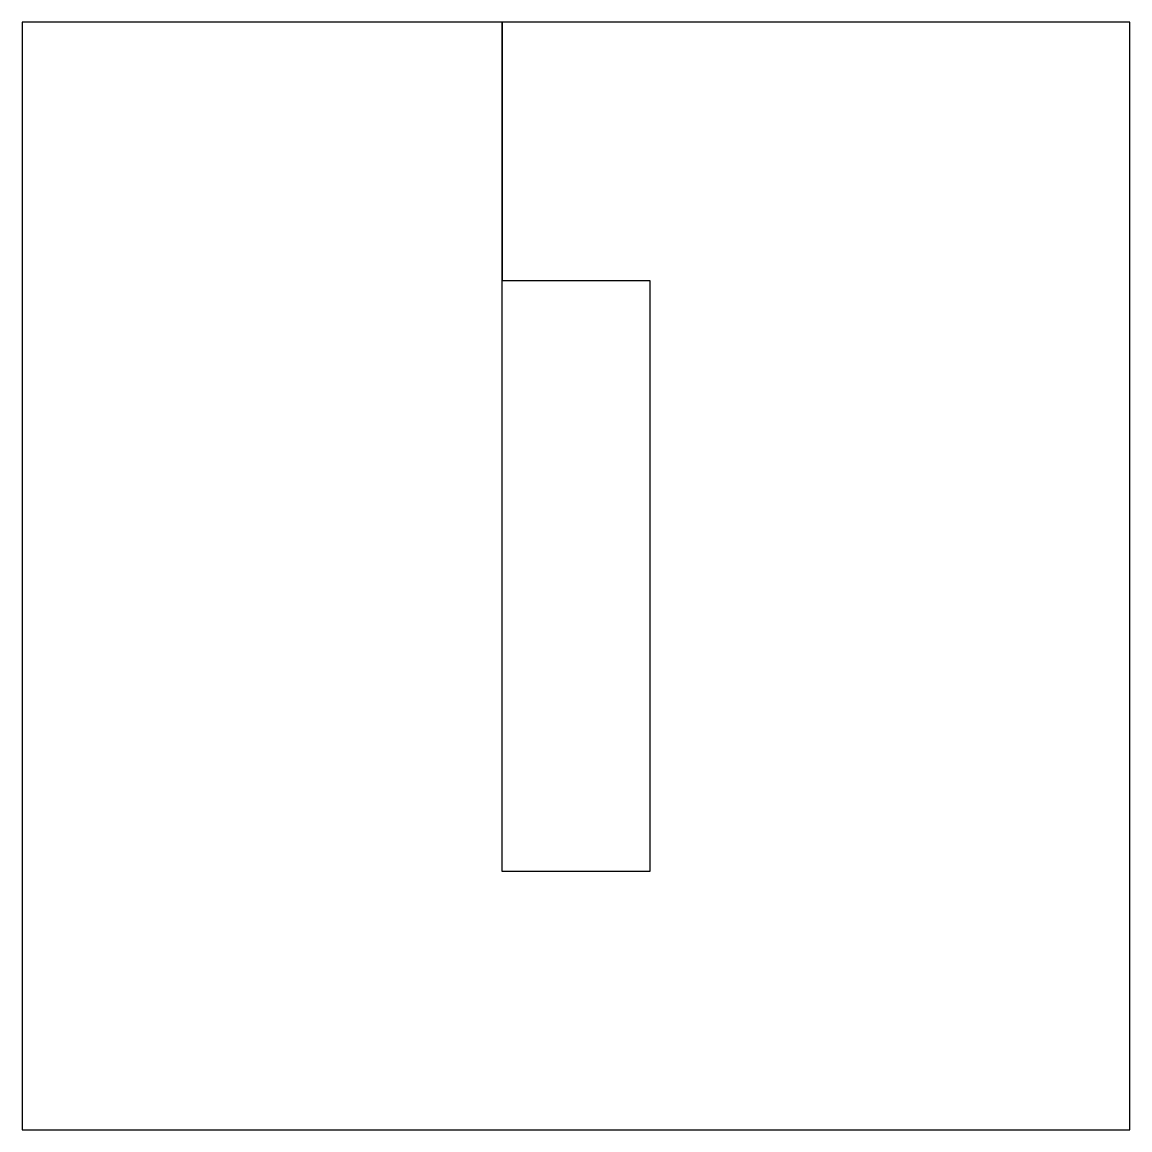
# Model space of a CAD drawing. Header units: metres. Extents: x -7.5 to 7.5, y -7.5 to 7.5.
import ezdxf

# ---------------------------------------------------------------- set-up
doc = ezdxf.new("R2010")
doc.units = ezdxf.units.M
doc.layers.add('Layer_1', color=60, linetype='Continuous')

msp = doc.modelspace()

# ---------------------------------------------------------------- linework, layer by layer
at = {"layer": 'Layer_1'}
msp.add_lwpolyline([(-1, 7.5), (-1, 4), (1, 4), (1, -4), (-1, -4), (-1, 4), (-1, 7.5), (-7.5, 7.5), (-7.5, -7.5), (7.5, -7.5), (7.5, 7.5), (-1, 7.5)], close=True, dxfattribs=at)

doc.saveas('drawing.dxf')
